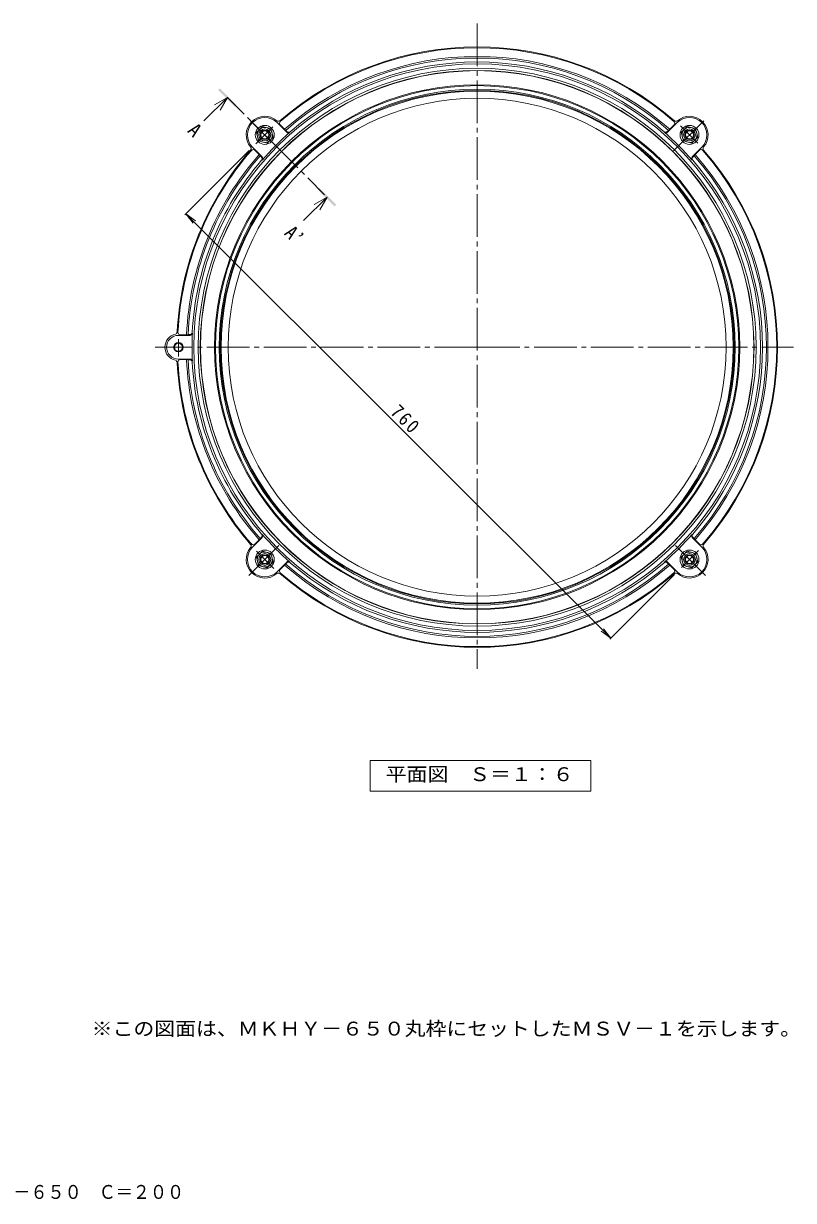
# Model space of a CAD drawing. Units: millimetres on the paper, enlarged 2 times, with parts at other scales. Extents: x -326 to 323, y -272 to 238.
# Drawn here: x -1.4 to 323.3, y -271.5 to 225 of the extents above; entities that cross this region are included whole.
import ezdxf
from ezdxf.enums import TextEntityAlignment as Align

# ---------------------------------------------------------------- set-up
doc = ezdxf.new("R2010")
doc.units = ezdxf.units.MM
doc.header["$LTSCALE"] = 2
doc.linetypes.add('CHAIN1', pattern=[8, 5, -1, 1, -1])
doc.linetypes.add('CHAIN2', pattern=[12, 9, -1, 1, -1])
doc.layers.add('0-4_寸法', color=2, linetype='Continuous', lineweight=9)
doc.layers.add('1-4_寸法', color=7, linetype='Continuous', lineweight=9)
doc.layers.add('F-5_F-5ﾚｲﾔ', color=2, linetype='Continuous')
doc.styles.add('ＭＳ ゴシック', font='')
doc.styles.get('ＭＳ ゴシック').set_extended_font_data('MS Gothic')

msp = doc.modelspace()

# ---------------------------------------------------------------- linework, layer by layer
at = {"layer": '0-4_寸法', "color": 7, "linetype": 'CHAIN2'}
for p, q in [((189.916, 225.004), (189.916, -47.269)), ((107.108, 171.271), (93.59, 184.789)), ((272.723, 171.271), (286.242, 184.789)), ((96.544, 174.225), (103.797, 181.479)), ((275.677, 181.835), (282.931, 174.582)), ((63.916, 91.797), (63.916, 84.517)), ((189.916, 88.463), (54.172, 88.463)), ((189.916, 88.463), (323.319, 88.463)), ((93.59, -7.863), (107.108, 5.656)), ((286.242, -7.863), (272.723, 5.656)), ((96.9, 2.345), (104.154, -4.909)), ((276.034, -4.552), (283.288, 2.702))]:
    msp.add_line(p, q, dxfattribs=at)
at = {"layer": '0-4_寸法', "color": 4}
for p, q in [((84.579, 193.799), (74.68, 183.9)), ((84.579, 193.799), (79.205, 190.688)), ((84.579, 193.799), (81.468, 188.425)), ((126.611, 151.768), (116.712, 141.868)), ((126.611, 151.768), (121.237, 148.656)), ((126.611, 151.768), (123.5, 146.394))]:
    msp.add_line(p, q, dxfattribs=at)
at = {"layer": '0-4_寸法', "color": 4, "linetype": 'CHAIN1'}
msp.add_line((84.579, 193.799), (126.611, 151.768), dxfattribs=at)
at = {"layer": '0-4_寸法'}
for p, q in [((99.404, 181.556), (102.936, 180.609)), ((102.936, 180.609), (103.879, 177.09)), ((105.534, 183.216), (109.594, 179.156)), ((270.638, 179.94), (270.118, 179.42)), ((274.297, 183.216), (270.237, 179.156)), ((270.638, 179.94), (271.142, 180.384)), ((272.985, 182.228), (271.142, 180.384)), ((278.538, 181.556), (275.952, 178.97)), ((275.952, 178.97), (276.895, 175.451)), ((278.538, 181.556), (282.07, 180.609)), ((282.07, 180.609), (283.013, 177.09)), ((101.293, 174.505), (97.761, 175.451)), ((101.293, 174.505), (103.879, 177.09)), ((280.427, 174.505), (276.895, 175.451)), ((280.427, 174.505), (283.013, 177.09)), ((95.163, 172.845), (99.223, 168.785)), ((96.151, 171.533), (97.995, 169.689)), ((98.439, 169.186), (97.995, 169.689)), ((98.439, 169.186), (98.959, 168.666)), ((284.668, 172.845), (280.608, 168.785)), ((63.916, 93.463), (68.815, 93.463)), ((64.737, 93.697), (67.361, 93.697)), ((67.361, 93.697), (68.031, 93.763)), ((68.031, 93.763), (68.746, 93.763)), ((63.916, 83.463), (68.815, 83.463)), ((64.737, 83.23), (67.361, 83.23)), ((67.361, 83.23), (68.031, 83.163)), ((68.031, 83.163), (68.746, 83.163)), ((95.163, 4.082), (99.223, 8.142)), ((284.668, 4.082), (280.608, 8.142)), ((281.392, 7.741), (280.872, 8.261)), ((281.392, 7.741), (281.837, 7.237)), ((283.68, 5.394), (281.837, 7.237)), ((99.404, 2.422), (102.936, 1.476)), ((102.936, 1.476), (103.879, -2.044)), ((278.538, 2.422), (282.07, 1.476)), ((282.07, 1.476), (283.013, -2.044)), ((101.294, -4.629), (97.762, -3.683)), ((101.294, -4.629), (103.879, -2.044)), ((105.534, -6.289), (109.594, -2.229)), ((106.846, -5.301), (108.69, -3.458)), ((109.193, -3.013), (108.69, -3.458)), ((109.193, -3.013), (109.713, -2.493)), ((274.297, -6.289), (270.237, -2.229)), ((280.427, -4.629), (276.895, -3.683)), ((280.427, -4.629), (283.013, -2.044))]:
    msp.add_line(p, q, dxfattribs=at)
at = {"layer": '0-4_寸法', "color": 7}
for p, q in [((66.672, 144.354), (93.715, 171.397)), ((67.097, 144.778), (246.23, -34.356)), ((67.097, 144.778), (71.063, 141.734)), ((67.097, 144.778), (70.14, 140.811)), ((245.806, -34.78), (273.206, -7.38)), ((246.23, -34.356), (242.264, -31.312)), ((246.23, -34.356), (243.186, -30.389))]:
    msp.add_line(p, q, dxfattribs=at)
at = {"layer": '0-4_寸法'}
for points in [[(99.404, 181.556), (96.818, 178.97), (97.761, 175.451)], [(106.846, 182.228), (108.69, 180.384), (109.193, 179.94), (109.713, 179.42)], [(283.68, 171.533), (281.837, 169.689), (281.392, 169.186), (280.872, 168.666)], [(96.151, 5.394), (97.995, 7.237), (98.439, 7.741), (98.959, 8.261)], [(99.404, 2.422), (96.819, -0.163), (97.762, -3.683)], [(278.538, 2.422), (275.952, -0.163), (276.895, -3.683)], [(272.985, -5.301), (271.142, -3.458), (270.638, -3.013), (270.118, -2.493)]]:
    msp.add_lwpolyline(points, dxfattribs=at)
msp.add_lwpolyline([(144.787, -98.882), (144.787, -85.882), (237.932, -85.882), (237.932, -98.882)], close=True, dxfattribs=at)
for centre, radius in [((189.916, 88.463), 119.5), ((189.916, 88.463), 117.667), ((189.916, 88.463), 116.767), ((189.916, 88.463), 116.667), ((189.916, 88.463), 110.733), ((189.916, 88.463), 110.333), ((189.916, 88.463), 108.833), ((189.916, 88.463), 108.333), ((100.35, 178.024), 3.167), ((100.349, 178.03), 2.5), ((100.349, 178.03), 2), ((100.349, 178.03), 1.684), ((279.482, 178.03), 3.167), ((279.484, 178.024), 3.167), ((279.482, 178.03), 2.5), ((279.482, 178.03), 2), ((279.482, 178.03), 1.684), ((63.916, 88.463), 2), ((63.916, 88.463), 2), ((63.916, 88.463), 1.684), ((100.349, -1.104), 3.167), ((100.351, -1.11), 3.167), ((100.349, -1.104), 2.5), ((100.349, -1.104), 2), ((100.349, -1.104), 1.684), ((279.482, -1.104), 3.167), ((279.484, -1.11), 3.167), ((279.482, -1.104), 2.5), ((279.482, -1.104), 2), ((279.482, -1.104), 1.684)]:
    msp.add_circle(centre, radius, dxfattribs=at)
at = {"layer": '0-4_寸法', "color": 4}
for radius in [108, 105]:
    msp.add_circle((189.916, 88.463), radius, dxfattribs=at)
at = {"layer": '0-4_寸法', "color": 6, "lineweight": 5}
for centre in [(100.349, 178.03), (279.482, 178.03), (100.349, -1.104), (279.482, -1.104)]:
    msp.add_circle(centre, 4, dxfattribs=at)
at = {"layer": '0-4_寸法'}
for centre, radius, start, end in [((189.916, 88.463), 126.667, 48.95515, 131.04485), ((189.916, 88.463), 126.333, 48.91737, 131.08263), ((189.916, 88.463), 122.667, 48.53457, 131.46543), ((189.916, 88.463), 122, 48.57352, 131.42648), ((189.916, 88.463), 120.333, 49.06646, 130.93354), ((100.349, 178.03), 7.833, 49.51879, 220.48121), ((100.349, 178.03), 7.333, 45, 225), ((106.083, 184.749), 1, 229.51879, 311.04485), ((273.748, 184.749), 1, 228.95515, 310.48121), ((279.482, 178.03), 7.333, 315, 135), ((279.482, 178.03), 7.833, 319.51879, 130.48121), ((189.916, 88.463), 120.212, 131.05779, 138.94221), ((130.106, 66.974), 116.167, 103.43788, 103.4379), ((107.553, 182.935), 1, 131.08263, 225), ((110.301, 179.863), 1, 225, 311.05779), ((110.42, 180.127), 1, 225, 310.93354), ((269.411, 180.127), 1, 229.06646, 315), ((269.53, 179.863), 1, 228.94221, 315), ((189.916, 88.463), 120.212, 41.05779, 48.94221), ((272.278, 182.935), 1, 315, 48.91737), ((279.482, 178.03), 3.167, 195.00023, 14.9991), ((309.24, 66.974), 116.167, 103.43788, 103.4379), ((100.78, 176.42), 3.167, 195.00023, 195.00052), ((279.914, 176.42), 3.167, 195.00023, 195.00052), ((189.916, 88.463), 126.667, 138.95515, 177.08365), ((189.916, 88.463), 126.333, 138.91737, 177.14927), ((189.916, 88.463), 122.667, 138.53457, 177.55485), ((189.916, 88.463), 122, 138.57352, 177.51014), ((93.63, 172.296), 1, 318.95515, 40.48121), ((95.444, 170.826), 1, 45, 138.91737), ((189.916, 88.463), 122, 318.57352, 41.42648), ((189.916, 88.463), 122.667, 318.53457, 41.46543), ((284.387, 170.826), 1, 41.08263, 135), ((189.916, 88.463), 126.333, 318.91737, 41.08263), ((286.201, 172.296), 1, 139.51879, 221.04485), ((189.916, 88.463), 126.667, 318.95515, 41.04485), ((189.916, 88.463), 120.333, 139.06646, 177.02369), ((98.252, 167.959), 1, 319.06646, 45), ((98.516, 168.078), 1, 318.94221, 45), ((281.315, 168.078), 1, 135, 221.05779), ((281.579, 167.959), 1, 135, 220.93354), ((189.916, 88.463), 120.333, 319.06646, 40.93354), ((62.414, 94.959), 1, 283.01455, 357.08365), ((64.737, 94.697), 1, 177.14927, 270), ((68.746, 94.763), 1, 270, 357.02369), ((68.815, 94.463), 1, 270, 357.16356), ((189.916, 88.463), 120.249, 177.16356, 182.83644), ((63.916, 88.463), 5.667, 103.01455, 256.98545), ((63.916, 88.463), 5, 90, 270), ((93.673, -22.592), 116.167, 103.43788, 103.4379), ((64.347, 86.853), 3.167, 195.00023, 195.00052), ((62.414, 81.968), 1, 2.91635, 76.98545), ((189.916, 88.463), 126.667, 182.91635, 221.04485), ((64.737, 82.23), 1, 90, 182.85073), ((189.916, 88.463), 126.333, 182.85073, 221.08263), ((189.916, 88.463), 122.667, 182.44515, 221.46543), ((189.916, 88.463), 122, 182.48986, 221.42648), ((68.746, 82.163), 1, 2.97631, 90), ((68.815, 82.463), 1, 2.83644, 90), ((189.916, 88.463), 120.333, 182.97631, 220.93354), ((93.63, 4.631), 1, 319.51879, 41.04485), ((95.444, 6.101), 1, 221.08263, 315), ((98.252, 8.968), 1, 315, 40.93354), ((98.516, 8.849), 1, 315, 41.05779), ((189.916, 88.463), 120.212, 221.05779, 228.94221), ((189.916, 88.463), 120.212, 311.05779, 318.94221), ((281.315, 8.849), 1, 138.94221, 225), ((281.579, 8.968), 1, 139.06646, 225), ((284.387, 6.101), 1, 225, 318.91737), ((286.201, 4.631), 1, 138.95515, 220.48121), ((100.349, -1.104), 7.833, 139.51879, 310.48121), ((100.349, -1.104), 7.333, 135, 315), ((130.106, -112.159), 116.167, 103.43788, 103.4379), ((279.482, -1.104), 7.333, 225, 45), ((279.482, -1.104), 7.833, 229.51879, 40.48121), ((309.24, -112.159), 116.167, 103.43788, 103.4379), ((100.349, -1.104), 3.167, 195.00023, 14.9991), ((100.78, -2.714), 3.167, 195.00023, 195.00052), ((189.916, 88.463), 122.667, 228.53457, 311.46543), ((189.916, 88.463), 122, 228.57352, 311.42648), ((110.301, -2.936), 1, 48.94221, 135), ((110.42, -3.2), 1, 49.06646, 135), ((189.916, 88.463), 120.333, 229.06646, 310.93354), ((269.411, -3.2), 1, 45, 130.93354), ((269.53, -2.936), 1, 45, 131.05779), ((279.482, -1.104), 3.167, 195.00023, 14.9991), ((279.914, -2.714), 3.167, 195.00023, 195.00052), ((106.083, -7.822), 1, 48.95515, 130.48121), ((107.553, -6.008), 1, 135, 228.91737), ((189.916, 88.463), 126.667, 228.95515, 311.04485), ((189.916, 88.463), 126.333, 228.91737, 311.08263), ((272.278, -6.008), 1, 311.08263, 45), ((273.748, -7.822), 1, 49.51879, 131.04485)]:
    msp.add_arc(centre, radius, start, end, dxfattribs=at)
at = {"layer": '0-4_寸法', "color": 4}
for points in [[(80.69, 196.981), (87.761, 189.91), (81.397, 197.689), (88.469, 190.617)], [(122.722, 154.95), (129.793, 147.879), (123.429, 155.657), (130.5, 148.586)]]:
    msp.add_solid(points, dxfattribs=at)

# ---------------------------------------------------------------- texts
at = {"layer": '0-4_寸法', "style": 'ＭＳ ゴシック'}
msp.add_text('A', height=5.865, rotation=315, dxfattribs=at).set_placement((66.195, 178.243), align=Align.BOTTOM_LEFT)
at = {"layer": '0-4_寸法', "style": 'ＭＳ ゴシック', "width": 1.1}
msp.add_text('平面図\u3000Ｓ＝１：６', height=5.865, dxfattribs=at).set_placement((151.36, -96.382), align=Align.BOTTOM_LEFT)
at = {"layer": '0-4_寸法', "char_height": 5.865, "attachment_point": 7, "rotation": 315, "style": 'ＭＳ ゴシック'}
for s, insert in [('\\T1.17;\\W0.95;A’', (108.226, 136.211)), ('\\T1.27;\\W0.9;760', (152.916, 60.656))]:
    msp.add_mtext(s, dxfattribs=dict(at, insert=insert))
at = {"layer": '1-4_寸法', "color": 2, "style": 'ＭＳ ゴシック', "width": 1.1}
msp.add_text('※この図面は、ＭＫＨＹ－６５０丸枠にセットしたＭＳＶ－１を示します。', height=5.865, dxfattribs=at).set_placement((27.337, -203.706), align=Align.BOTTOM_LEFT)
at = {"layer": 'F-5_F-5ﾚｲﾔ', "style": 'ＭＳ ゴシック', "width": 0.9}
msp.add_text('打込型マンホール鉄蓋\u3000サポートＶ\u3000\u3000ＭＳＶ－１－６５０\u3000Ｃ＝２００', height=5.865, dxfattribs=at).set_placement((-171.275, -272.611), align=Align.BOTTOM_LEFT)

doc.saveas('drawing.dxf')
